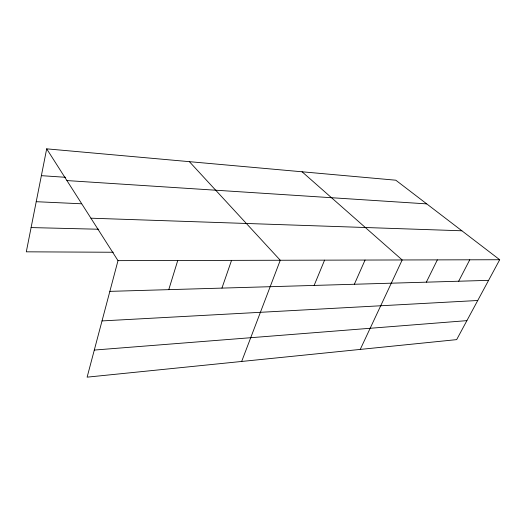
<?xml version="1.0" encoding="UTF-8"?>
<svg xmlns="http://www.w3.org/2000/svg" width="526" height="526" viewBox="0 0 526 526"><rect width="100%" height="100%" fill="white"/><g stroke="black" fill="none" stroke-linecap="round" stroke-linejoin="round"><path stroke-width="0.79" d="M46.682 148.845L117.995 260.64L87.119 377.155L456.667 339.625L499.7 259.732L395.795 180.201L46.682 148.845L26.3 251.822L113.327 252.256M168.767 289.648L177.742 260.495M221.939 288.103L231.545 260.37M241.664 361.461L280.259 260.252L189.373 161.66M314.134 285.427L324.575 260.146M354.353 284.257L365.057 260.048M360.251 349.415L402.186 259.962L302.055 171.778M426.343 282.166L437.349 259.877M458.672 281.226L469.751 259.805M94.299 350.06L466.891 320.643M102.024 320.919L477.74 300.497M109.855 291.358L488.588 280.358M117.995 260.64L499.7 259.732M31.1 227.574L98.73 229.244M90.926 218.191L461.887 230.789M36.222 201.701L81.648 203.786M66.927 180.576L426.737 203.884M41.376 175.664L65.632 177.301"/></g></svg>
